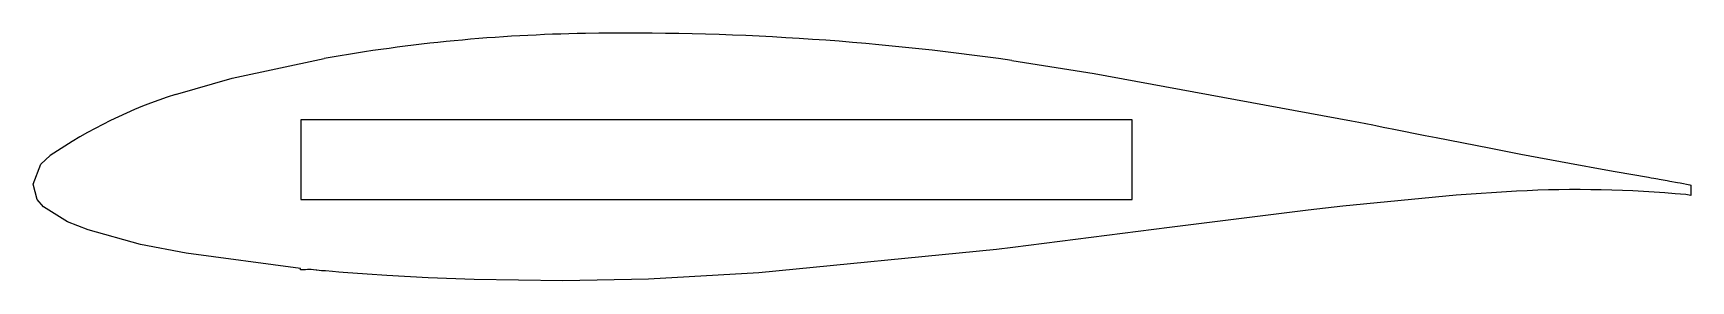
# Model space of a CAD drawing. Extents: x -9.9 to 51.3, y -3 to 6.1.
import ezdxf

# ---------------------------------------------------------------- set-up
doc = ezdxf.new("R2010")
doc.units = 0
doc.layers.add('INTERIOR_LOOPS', color=7, linetype='CONTINUOUS')
doc.layers.add('OUTER_LOOP', color=7, linetype='CONTINUOUS')

msp = doc.modelspace()

# ---------------------------------------------------------------- linework, layer by layer
at = {"layer": 'INTERIOR_LOOPS', "color": 3, "linetype": 'CONTINUOUS'}
for p, q in [((30.648, 2.945), (0, 2.944)), ((0, 2.944), (0, 0)), ((30.649, 0), (30.648, 2.945)), ((0, 0), (30.649, 0))]:
    msp.add_line(p, q, dxfattribs=at)
at = {"layer": 'OUTER_LOOP', "color": 3, "linetype": 'CONTINUOUS'}
for p, q in [((-2.538, 4.475), (0.853, 5.208)), ((26.21, 5.137), (29.249, 4.659)), ((-4.632, 3.879), (-2.538, 4.475)), ((29.249, 4.659), (38.744, 2.908)), ((38.744, 2.908), (39.011, 2.855)), ((39.011, 2.855), (39.525, 2.753)), ((39.525, 2.753), (39.645, 2.729)), ((39.645, 2.729), (39.916, 2.675)), ((39.916, 2.675), (40.111, 2.636)), ((40.111, 2.636), (40.247, 2.609)), ((40.247, 2.609), (40.306, 2.598)), ((40.306, 2.598), (41.457, 2.369)), ((41.457, 2.369), (41.868, 2.288)), ((41.868, 2.288), (43.816, 1.906)), ((43.816, 1.906), (44.993, 1.679)), ((-9.878, 0.567), (-9.596, 1.3)), ((-9.596, 1.3), (-9.248, 1.621)), ((44.993, 1.679), (46.783, 1.342)), ((46.783, 1.342), (48.124, 1.098)), ((48.124, 1.098), (48.467, 1.037)), ((48.467, 1.037), (49.692, 0.821)), ((49.692, 0.821), (49.79, 0.804)), ((49.79, 0.804), (49.889, 0.787)), ((49.889, 0.787), (50.036, 0.761)), ((50.036, 0.761), (50.085, 0.752)), ((50.085, 0.752), (50.378, 0.701)), ((50.378, 0.701), (50.477, 0.683)), ((50.477, 0.683), (50.768, 0.631)), ((50.768, 0.631), (50.868, 0.613)), ((50.868, 0.613), (51.221, 0.541)), ((-9.73, 0.003), (-9.878, 0.567)), ((-9.499, -0.264), (-9.73, 0.003)), ((42.599, 0.159), (38.419, -0.245)), ((44.832, 0.307), (42.599, 0.159)), ((51.256, 0.15), (51.07, 0.181)), ((51.221, 0.541), (51.257, 0.532)), ((51.257, 0.532), (51.256, 0.15)), ((-8.61, -0.825), (-9.499, -0.264)), ((37.141, -0.393), (32.03, -1.034)), ((38.419, -0.245), (37.141, -0.393)), ((-7.848, -1.119), (-8.61, -0.825)), ((-5.914, -1.656), (-7.848, -1.119)), ((32.03, -1.034), (26.251, -1.772)), ((-4.232, -1.985), (-5.914, -1.656)), ((26.251, -1.772), (25.644, -1.846)), ((-0.017, -2.551), (-4.232, -1.985)), ((25.644, -1.846), (16.887, -2.712)), ((-0.024, -2.596), (-0.017, -2.551)), ((-0.024, -2.596), (-0.024, -2.596)), ((0.089, -2.597), (-0.024, -2.596)), ((0.166, -2.591), (0.089, -2.597)), ((0.244, -2.585), (0.166, -2.591)), ((0.328, -2.582), (0.244, -2.585)), ((0.372, -2.584), (0.328, -2.582)), ((0.465, -2.596), (0.372, -2.584)), ((0.555, -2.609), (0.465, -2.596)), ((0.59, -2.613), (0.555, -2.609)), ((0.757, -2.627), (0.59, -2.613)), ((0.906, -2.638), (0.757, -2.627)), ((1.162, -2.661), (0.906, -2.638)), ((1.39, -2.681), (1.162, -2.661)), ((1.561, -2.695), (1.39, -2.681)), ((2.437, -2.761), (1.561, -2.695)), ((3.167, -2.81), (2.437, -2.761)), ((4.69, -2.893), (3.167, -2.81)), ((6.382, -2.958), (4.69, -2.893)), ((9.652, -3.004), (6.382, -2.958)), ((12.819, -2.943), (9.652, -3.004)), ((16.887, -2.712), (12.819, -2.943))]:
    msp.add_line(p, q, dxfattribs=at)
for centre, radius, start, end in [((11.477, -54.897), 61.036, 90.92825, 100.02375), ((12.098, -93.193), 99.337, 81.83276, 90.92825), ((0.763, -12.996), 17.717, 107.73024, 124.40753), ((47.074, -43.091), 43.457, 84.72405, 92.95718)]:
    msp.add_arc(centre, radius, start, end, dxfattribs=at)

doc.saveas('drawing.dxf')
